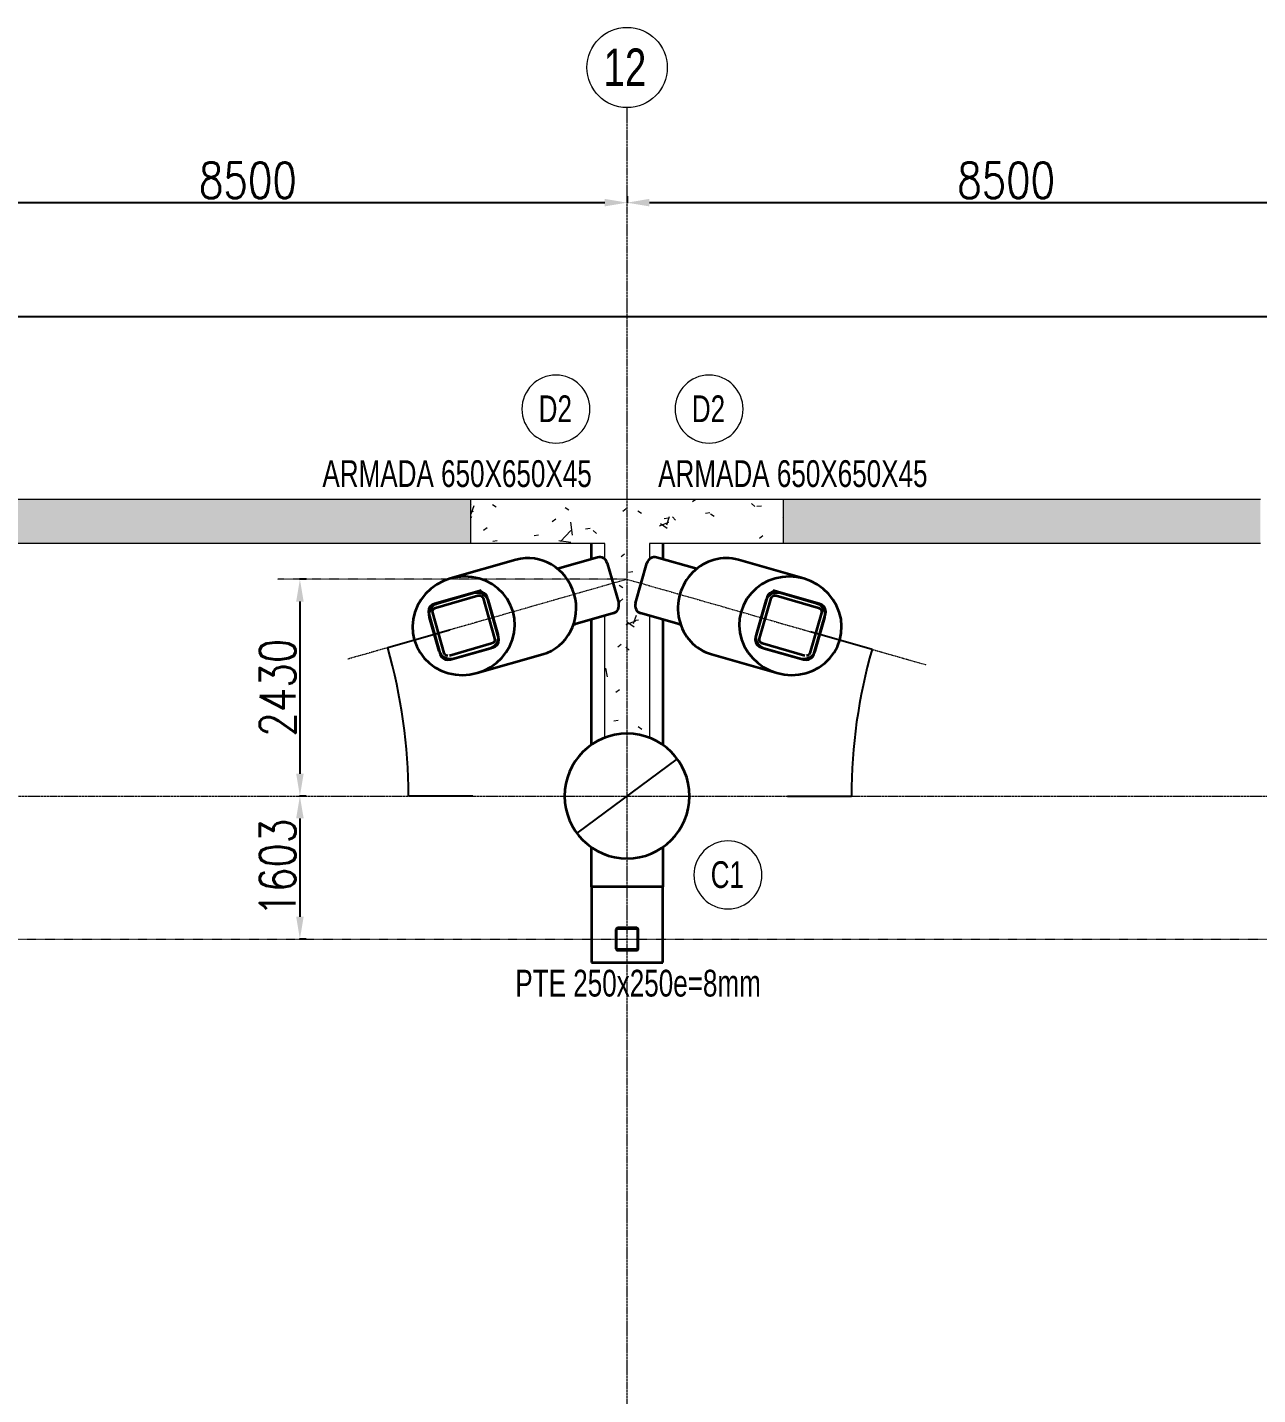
# Model space of a CAD drawing. Header units: metres. Extents: x -5444 to 112500, y -2287 to 89414.
# Drawn here: x 56957 to 70748, y 24238 to 39566 of the extents above; entities that cross this region are included whole.
import ezdxf

# ---------------------------------------------------------------- set-up
doc = ezdxf.new("R2010")
doc.units = ezdxf.units.M
doc.header["$LTSCALE"] = 10
doc.linetypes.add('Grid Line', pattern=[3.33375, 1.905, -0.47625, 0.47625, -0.47625])
doc.linetypes.add('Hidden 0_75', pattern=[0.225, 0.1125, -0.1125])
doc.layers.add('COTAS', color=8, linetype='Continuous')
for name, color, linetype, lineweight in [('E_CIMENTACION-1', 254, 'Continuous', 18), ('E_CIMENTACION-2', 253, 'Continuous', 18), ('E_COLUMNAS-1', 4, 'Continuous', 35), ('E_DETALLES-1', 7, 'Hidden 0_75', 9), ('E_DIM', 2, 'Continuous', 9), ('E_EJES', 8, 'Continuous', 9), ('E_EJES-1', 8, 'Grid Line', 9), ('E_MUROS-1', 10, 'Continuous', 18), ('E_MUROS-2', 253, 'Continuous', 18), ('E_TEXTO', 3, 'Continuous', 9)]:
    doc.layers.add(name, color=color, linetype=linetype, lineweight=lineweight)
doc.styles.add('Arial Narrow', font='', dxfattribs={"width": 0.85, "height": 0.3})
doc.styles.add('CNI_COTAS', font='romans.shx', dxfattribs={"width": 0.8})
doc.styles.add('Swis721 LtCn BT', font='swisscl.ttf', dxfattribs={"height": 0.42})
doc.styles.add('Yu Gothic UI Light', font='Yu Gothic UI Light.ttf', dxfattribs={"height": 0.225})
doc.styles.get('Arial Narrow').set_extended_font_data('Arial Narrow')
doc.dimstyles.new('1.5', dxfattribs={"dimscale": 0, "dimtxt": 400, "dimasz": 250, "dimexe": 4, "dimexo": 4, "dimgap": 50, "dimtad": 1, "dimdec": 0, "dimzin": 4, "dimdsep": 46, "dimtxsty": 'CNI_COTAS', "dimcen": 0, "dimclrd": 256, "dimclrt": 3, "dimadec": 0, "dimazin": 0, "dimtfac": 1, "dimtdec": 0, "dimtmove": 2, "dimatfit": 0, "dimfxl": 0.05, "dimtolj": 1, "dimtzin": 0, "dimarcsym": 0})
doc.dimstyles.new('CNI_COTAS_DIAMETRO_1', dxfattribs={"dimscale": 0.3048, "dimtxt": 0.235657, "dimasz": 0.984252, "dimexe": 1.181102, "dimexo": 0, "dimgap": 0.738189, "dimtad": 1, "dimjust": 3, "dimrnd": 0.01, "dimzin": 0, "dimdsep": 46, "dimtxsty": 'Yu Gothic UI Light', "dimblk1": 'OPEN30', "dimblk2": 'OPEN30', "dimsah": 1, "dimcen": 0.09, "dimdle": 0.492126, "dimazin": 0, "dimtfac": 1, "dimtdec": 4, "dimtix": 1, "dimtmove": 0, "dimatfit": 2, "dimfxl": 1, "dimtvp": 1, "dimtolj": 1, "dimtzin": 0, "dimarcsym": 2})
doc.dimstyles.new('CNI_COTAS_RADIAL', dxfattribs={"dimscale": 0.3048, "dimtxt": 0.235657, "dimasz": 0.984252, "dimexe": 1.181102, "dimexo": 0.738189, "dimgap": 0.492126, "dimtad": 1, "dimrnd": 0.01, "dimzin": 0, "dimdsep": 46, "dimtxsty": 'Yu Gothic UI Light', "dimblk1": 'OPEN30', "dimblk2": 'OPEN30', "dimsah": 1, "dimcen": 0.09, "dimdle": 0.246063, "dimazin": 0, "dimtfac": 1, "dimtdec": 4, "dimtix": 1, "dimtmove": 0, "dimatfit": 3, "dimfxl": 1, "dimtvp": 1, "dimtolj": 1, "dimtzin": 0, "dimarcsym": 2})

# ---------------------------------------------------------------- blocks, each defined once
blk = doc.blocks.new('EST_SCM_RECALCE_8 - EST_SCM_RECALCE_8-1579183-_0_00m_LOC COLUMNAS Y MUROS PISO 1')
at = {"layer": 'E_COLUMNAS-1'}
for p, q in [((-83.062, 168.768), (-83.062, 168.942)), ((-82.262, 168.942), (-82.262, 168.768)), ((-83.062, 166.685), (-83.062, 168.092)), ((-82.262, 168.092), (-82.262, 166.685)), ((-83.062, 165.095), (-83.062, 165.54)), ((-82.262, 165.54), (-82.262, 165.095)), ((-82.262, 165.095), (-83.062, 165.095)), ((-83.062, 165.095), (-83.062, 164.246)), ((-82.262, 164.246), (-82.262, 165.095)), ((-83.062, 164.246), (-82.262, 164.246))]:
    blk.add_line(p, q, dxfattribs=at)
blk = doc.blocks.new('EST_SCM_COLUMNA-METALICA-SECCION-CUADRADA - EST_SCM_COLUMNA-TUBULAR-CUADRADA_PTEØ_250x250e_8mm-3539288-_0_00m_LOC COLUMNAS Y MUROS PISO 1')
at = {"layer": 'E_COLUMNAS-1'}
for p, q in [((-0.125, 0.109), (-0.125, -0.109)), ((-0.117, -0.109), (-0.117, 0.109)), ((0.109, 0.125), (-0.109, 0.125)), ((-0.109, 0.117), (0.109, 0.117)), ((0.117, 0.109), (0.117, -0.109)), ((0.125, -0.109), (0.125, 0.109)), ((0.109, -0.117), (-0.109, -0.117)), ((-0.109, -0.125), (0.109, -0.125))]:
    blk.add_line(p, q, dxfattribs=at)
for centre, radius, start, end in [((-0.109, 0.109), 0.016, 90, 180), ((-0.109, 0.109), 0.008, 90, 180), ((0.109, 0.109), 0.016, 360, 90), ((0.109, 0.109), 0.008, 0, 90), ((-0.109, -0.109), 0.016, 180, 270), ((-0.109, -0.109), 0.008, 180, 270), ((0.109, -0.109), 0.016, 270, 360), ((0.109, -0.109), 0.008, 270, 360)]:
    blk.add_arc(centre, radius, start, end, dxfattribs=at)
blk = doc.blocks.new('EST_SCM_CAMISA_18 - EST_SCM_CAMISA_4-2887340-_0_00m_LOC COLUMNAS Y MUROS PISO 1')
at = {"layer": 'E_COLUMNAS-1'}
for p, q in [((-29.679, 168.6), (-30.414, 168.81)), ((-30.212, 167.975), (-30.104, 168.353)), ((-29.94, 168.44), (-29.543, 168.326)), ((-29.449, 168.166), (-29.558, 167.787)), ((-30.716, 167.752), (-29.982, 167.542)), ((-29.732, 167.705), (-30.129, 167.818))]:
    blk.add_line(p, q, dxfattribs=at)
at = {"layer": 'E_COLUMNAS-1', "flags": 128}
for points in [[(-29.679, 168.6), (-29.76, 168.617), (-29.842, 168.623), (-29.923, 168.618), (-30.003, 168.601), (-30.079, 168.574), (-30.15, 168.537), (-30.215, 168.49), (-30.272, 168.435), (-30.32, 168.372), (-30.357, 168.303), (-30.385, 168.229), (-30.401, 168.152), (-30.405, 168.074), (-30.397, 167.995), (-30.378, 167.918), (-30.348, 167.844), (-30.308, 167.775), (-30.257, 167.712), (-30.198, 167.656), (-30.132, 167.608), (-30.059, 167.57), (-29.982, 167.542)], [(-29.982, 167.542), (-29.901, 167.525), (-29.82, 167.519), (-29.738, 167.524), (-29.658, 167.54), (-29.582, 167.567), (-29.511, 167.605), (-29.446, 167.652), (-29.39, 167.707), (-29.342, 167.77), (-29.304, 167.839), (-29.277, 167.912), (-29.261, 167.989), (-29.257, 168.068), (-29.264, 168.146), (-29.283, 168.223), (-29.313, 168.297), (-29.354, 168.367), (-29.404, 168.43), (-29.463, 168.486), (-29.53, 168.534), (-29.602, 168.572), (-29.679, 168.6)], [(-30.104, 168.353), (-30.093, 168.38), (-30.076, 168.403), (-30.054, 168.422), (-30.028, 168.436), (-29.999, 168.443), (-29.969, 168.445), (-29.94, 168.44)], [(-29.543, 168.326), (-29.515, 168.315), (-29.491, 168.298), (-29.47, 168.276), (-29.455, 168.251), (-29.447, 168.223), (-29.445, 168.195), (-29.449, 168.166)], [(-30.129, 167.818), (-30.158, 167.833), (-30.183, 167.855), (-30.202, 167.881), (-30.213, 167.911), (-30.217, 167.943), (-30.212, 167.975)], [(-29.558, 167.787), (-29.569, 167.76), (-29.588, 167.735), (-29.611, 167.716), (-29.639, 167.703), (-29.67, 167.696), (-29.701, 167.697), (-29.732, 167.705)]]:
    blk.add_lwpolyline(points, dxfattribs=at)
at = {"layer": 'E_COLUMNAS-1'}
blk.add_ellipse((-30.565, 168.281), major_axis=(0.151, 0.529), ratio=0.954563, start_param=0, end_param=3.141593, dxfattribs=at)
blk = doc.blocks.new('EST_SCM_CAMISA_19 - EST_SCM_CAMISA_4-2887358-_0_00m_LOC COLUMNAS Y MUROS PISO 1')
at = {"layer": 'E_COLUMNAS-1'}
for p, q in [((-32.91, 168.81), (-33.645, 168.6)), ((-33.781, 168.326), (-33.384, 168.44)), ((-33.22, 168.353), (-33.112, 167.975)), ((-33.767, 167.787), (-33.875, 168.166)), ((-33.195, 167.818), (-33.592, 167.705)), ((-33.342, 167.542), (-32.608, 167.752))]:
    blk.add_line(p, q, dxfattribs=at)
at = {"layer": 'E_COLUMNAS-1', "flags": 128}
for points in [[(-33.342, 167.542), (-33.265, 167.57), (-33.192, 167.608), (-33.126, 167.656), (-33.067, 167.712), (-33.016, 167.775), (-32.976, 167.844), (-32.946, 167.918), (-32.927, 167.995), (-32.919, 168.074), (-32.924, 168.152), (-32.94, 168.229), (-32.967, 168.303), (-33.005, 168.372), (-33.052, 168.435), (-33.109, 168.49), (-33.174, 168.537), (-33.245, 168.574), (-33.321, 168.601), (-33.401, 168.618), (-33.483, 168.623), (-33.564, 168.617), (-33.645, 168.6)], [(-33.645, 168.6), (-33.722, 168.572), (-33.795, 168.534), (-33.861, 168.486), (-33.92, 168.43), (-33.971, 168.367), (-34.011, 168.297), (-34.041, 168.223), (-34.06, 168.146), (-34.068, 168.068), (-34.063, 167.989), (-34.048, 167.912), (-34.02, 167.839), (-33.982, 167.77), (-33.935, 167.707), (-33.878, 167.652), (-33.813, 167.605), (-33.742, 167.567), (-33.666, 167.54), (-33.586, 167.524), (-33.505, 167.519), (-33.423, 167.525), (-33.342, 167.542)], [(-33.875, 168.166), (-33.88, 168.195), (-33.877, 168.223), (-33.869, 168.251), (-33.854, 168.276), (-33.834, 168.298), (-33.809, 168.315), (-33.781, 168.326)], [(-33.384, 168.44), (-33.355, 168.445), (-33.325, 168.443), (-33.296, 168.436), (-33.27, 168.422), (-33.248, 168.403), (-33.231, 168.38), (-33.22, 168.353)], [(-33.112, 167.975), (-33.107, 167.943), (-33.111, 167.911), (-33.122, 167.881), (-33.141, 167.855), (-33.166, 167.833), (-33.195, 167.818)], [(-33.592, 167.705), (-33.623, 167.697), (-33.654, 167.696), (-33.685, 167.703), (-33.713, 167.716), (-33.737, 167.735), (-33.755, 167.76), (-33.767, 167.787)]]:
    blk.add_lwpolyline(points, dxfattribs=at)
at = {"layer": 'E_COLUMNAS-1'}
blk.add_ellipse((-32.759, 168.281), major_axis=(-0.151, 0.529), ratio=0.954563, start_param=3.141593, end_param=6.283185, dxfattribs=at)
blk = doc.blocks.new('Grid - CNI_NOMBRE EJES-372759-_0_00m_LOC COLUMNAS Y MUROS PISO 1')
at = {"layer": 'E_EJES'}
blk.add_circle((0, 0), 0.003, dxfattribs=at)
blk = doc.blocks.new('CNI_TAG COLUMNAS CONCRETO MARCA - CNI_COLUMNA CONCRETO-582370-_0_00m_LOC COLUMNAS Y MUROS PISO 1')
at = {"layer": 'E_TEXTO'}
for start, end in [(360, 180), (180, 360)]:
    blk.add_arc((0.00026, -0.00015), 0.00254, start, end, dxfattribs=at)
blk = doc.blocks.new('DIMBLOCK13-_0_00m_LOC COLUMNAS Y MUROS PISO 1')
at = {"layer": 'COTAS', "color": 0, "lineweight": -2, "transparency": 16777216}
for p, q in [((55179, 37672), (55179, 37597)), ((63679, 37672), (63679, 37597))]:
    blk.add_line(p, q, dxfattribs=at)
at = {"layer": 'COTAS', "lineweight": -2, "transparency": 16777216}
blk.add_line((55429, 37601), (63429, 37601), dxfattribs=at)
at = {"layer": 'COTAS', "transparency": 16777216}
for points in [[(55429, 37643), (55429, 37559), (55179, 37601)], [(63429, 37643), (63429, 37559), (63679, 37601)]]:
    blk.add_solid(points, dxfattribs=at)
at = {"layer": 'Defpoints', "color": 0, "transparency": 16777216}
for p in [(55179, 37676), (63679, 37676), (63679, 37601)]:
    blk.add_point(p, dxfattribs=at)
at = {"layer": 'COTAS', "color": 3, "transparency": 16777216, "insert": (59429, 37851), "char_height": 400, "width": 2.26, "attachment_point": 5, "style": 'CNI_COTAS'}
blk.add_mtext('\\A1;8500', dxfattribs=at)
blk = doc.blocks.new('DIMBLOCK14-_0_00m_LOC COLUMNAS Y MUROS PISO 1')
at = {"layer": 'COTAS', "color": 0, "lineweight": -2, "transparency": 16777216}
for p, q in [((63679, 37672), (63679, 37597)), ((72179, 37672), (72179, 37597))]:
    blk.add_line(p, q, dxfattribs=at)
at = {"layer": 'COTAS', "lineweight": -2, "transparency": 16777216}
blk.add_line((63929, 37601), (71929, 37601), dxfattribs=at)
at = {"layer": 'COTAS', "transparency": 16777216}
for points in [[(63929, 37643), (63929, 37559), (63679, 37601)], [(71929, 37643), (71929, 37559), (72179, 37601)]]:
    blk.add_solid(points, dxfattribs=at)
at = {"layer": 'Defpoints', "color": 0, "transparency": 16777216}
for p in [(63679, 37676), (72179, 37676), (72179, 37601)]:
    blk.add_point(p, dxfattribs=at)
at = {"layer": 'COTAS', "color": 3, "transparency": 16777216, "insert": (67929, 37851), "char_height": 400, "width": 2.26, "attachment_point": 5, "style": 'CNI_COTAS'}
blk.add_mtext('\\A1;8500', dxfattribs=at)
blk = doc.blocks.new('DIMBLOCK32-_0_00m_LOC COLUMNAS Y MUROS PISO 1')
at = {"layer": 'COTAS', "color": 0, "lineweight": -2, "transparency": 16777216}
for p, q in [((60083, 30949), (60008, 30949)), ((60083, 29346), (60008, 29346))]:
    blk.add_line(p, q, dxfattribs=at)
at = {"layer": 'COTAS', "lineweight": -2, "transparency": 16777216}
blk.add_line((60012, 30699), (60012, 29596), dxfattribs=at)
at = {"layer": 'COTAS', "transparency": 16777216}
for points in [[(59970, 30699), (60054, 30699), (60012, 30949)], [(59970, 29596), (60054, 29596), (60012, 29346)]]:
    blk.add_solid(points, dxfattribs=at)
at = {"layer": 'Defpoints', "color": 0, "transparency": 16777216}
for p in [(60087, 30949), (60012, 29346), (60087, 29346)]:
    blk.add_point(p, dxfattribs=at)
at = {"layer": 'COTAS', "color": 3, "transparency": 16777216, "insert": (59762, 30147), "char_height": 400, "width": 2.06, "attachment_point": 5, "rotation": 90, "style": 'CNI_COTAS'}
blk.add_mtext('\\A1;1603', dxfattribs=at)
blk = doc.blocks.new('_Open30')
at = {"color": 0, "linetype": 'ByBlock', "lineweight": -2}
for p, q in [((-1, 0), (0, 0)), ((0, 0), (-1, 0)), ((0, 0), (-1, 0))]:
    blk.add_line(p, q, dxfattribs=at)
blk = doc.blocks.new('DIMBLOCK48-_0_00m_LOC COLUMNAS Y MUROS PISO 1')
at = {"layer": 'Defpoints', "color": 0, "transparency": 16777216}
for p in [(64241, 31367), (63118, 30531)]:
    blk.add_point(p, dxfattribs=at)
at = {"layer": 'E_DIM', "color": 0, "lineweight": -2, "transparency": 16777216}
blk.add_line((64241, 31367), (63118, 30531), dxfattribs=at)
at = {"layer": 'E_DIM', "color": 0, "lineweight": -2, "transparency": 16777216, "xscale": 0.3, "yscale": 0.3, "zscale": 0.3}
for p, rotation in [((64241, 31367), 36.6585285901412), ((63118, 30531), 216.6585285901412)]:
    blk.add_blockref('_Open30', p, dxfattribs=dict(at, rotation=rotation))
at = {"layer": 'E_DIM', "color": 0, "transparency": 16777216, "insert": (63679, 30949), "char_height": 0.225, "width": 0.956, "attachment_point": 5, "rotation": 36.6585, "style": 'Yu Gothic UI Light'}
blk.add_mtext('\\A1;ø1400.00', dxfattribs=at)
blk = doc.blocks.new('DIMBLOCK107-_0_00m_LOC COLUMNAS Y MUROS PISO 1')
at = {"layer": 'Defpoints', "color": 0, "transparency": 16777216}
for p in [(61688, 32810), (61203, 31510), (55178, 30949), (61949, 30949)]:
    blk.add_point(p, dxfattribs=at)
at = {"layer": 'E_DIM', "color": 0, "lineweight": -2, "transparency": 16777216}
for p, q in [((61688, 32810), (60996, 32612)), ((61949, 30949), (61229, 30949))]:
    blk.add_line(p, q, dxfattribs=at)
blk.add_arc((55178, 30949), 6051, 0.0028, 15.9482, dxfattribs=at)
at = {"layer": 'E_DIM', "color": 0, "lineweight": -2, "transparency": 16777216, "xscale": 0.3, "yscale": 0.3, "zscale": 0.3}
for p, rotation in [((60996, 32612), 105.9495958679415), ((61229, 30949), 270.0014202436677)]:
    blk.add_blockref('_Open30', p, dxfattribs=dict(at, rotation=rotation))
at = {"layer": 'E_DIM', "color": 0, "transparency": 16777216, "insert": (61171, 31788), "char_height": 0.225, "width": 0.977, "attachment_point": 5, "rotation": 277.9755, "style": 'Yu Gothic UI Light'}
blk.add_mtext('\\A1;15.95°', dxfattribs=at)
blk = doc.blocks.new('DIMBLOCK108-_0_00m_LOC COLUMNAS Y MUROS PISO 1')
at = {"layer": 'Defpoints', "color": 0, "transparency": 16777216}
for p in [(65734, 32792), (66298, 32053), (65475, 30949), (72181, 30949)]:
    blk.add_point(p, dxfattribs=at)
at = {"layer": 'E_DIM', "color": 0, "lineweight": -2, "transparency": 16777216}
for p, q in [((65734, 32792), (66426, 32594)), ((65476, 30949), (66196, 30949))]:
    blk.add_line(p, q, dxfattribs=at)
blk.add_arc((72181, 30949), 5986, 164.0519, 179.9971, dxfattribs=at)
at = {"layer": 'E_DIM', "color": 0, "lineweight": -2, "transparency": 16777216, "xscale": 0.3, "yscale": 0.3, "zscale": 0.3}
for p, rotation in [((66426, 32594), 74.05041968819557), ((66195, 30949), 269.9985642001302)]:
    blk.add_blockref('_Open30', p, dxfattribs=dict(at, rotation=rotation))
at = {"layer": 'E_DIM', "color": 0, "transparency": 16777216, "insert": (66253, 31779), "char_height": 0.225, "width": 0.977, "attachment_point": 5, "rotation": 82.0245, "style": 'Yu Gothic UI Light'}
blk.add_mtext('\\A1;15.95°', dxfattribs=at)
blk = doc.blocks.new('DIMBLOCK109-_0_00m_LOC COLUMNAS Y MUROS PISO 1')
at = {"layer": 'COTAS', "color": 0, "lineweight": -2, "transparency": 16777216}
for p, q in [((60083, 33379), (60008, 33379)), ((60083, 30949), (60008, 30949))]:
    blk.add_line(p, q, dxfattribs=at)
at = {"layer": 'COTAS', "lineweight": -2, "transparency": 16777216}
blk.add_line((60012, 33129), (60012, 31199), dxfattribs=at)
at = {"layer": 'COTAS', "transparency": 16777216}
for points in [[(59970, 33129), (60054, 33129), (60012, 33379)], [(59970, 31199), (60054, 31199), (60012, 30949)]]:
    blk.add_solid(points, dxfattribs=at)
at = {"layer": 'Defpoints', "color": 0, "transparency": 16777216}
for p in [(60087, 33379), (60012, 30949), (60087, 30949)]:
    blk.add_point(p, dxfattribs=at)
at = {"layer": 'COTAS', "color": 3, "transparency": 16777216, "insert": (59762, 32164), "char_height": 400, "width": 2.28, "attachment_point": 5, "rotation": 90, "style": 'CNI_COTAS'}
blk.add_mtext('\\A1;2430', dxfattribs=at)
blk = doc.blocks.new('DIMBLOCK112-_0_00m_LOC COLUMNAS Y MUROS PISO 1')
at = {"layer": 'COTAS', "color": 0, "lineweight": -2, "transparency": 16777216}
for p, q in [((27929, 36395), (27929, 36320)), ((82429, 36395), (82429, 36320))]:
    blk.add_line(p, q, dxfattribs=at)
at = {"layer": 'COTAS', "lineweight": -2, "transparency": 16777216}
blk.add_line((28179, 36324), (82179, 36324), dxfattribs=at)
at = {"layer": 'COTAS', "transparency": 16777216}
for points in [[(28179, 36365), (28179, 36282), (27929, 36324)], [(82179, 36365), (82179, 36282), (82429, 36324)]]:
    blk.add_solid(points, dxfattribs=at)
at = {"layer": 'Defpoints', "color": 0, "transparency": 16777216}
for p in [(27929, 36399), (82429, 36399), (82429, 36324)]:
    blk.add_point(p, dxfattribs=at)
at = {"layer": 'COTAS', "color": 3, "transparency": 16777216, "insert": (55179, 36574), "char_height": 400, "width": 2.94, "attachment_point": 5, "style": 'CNI_COTAS'}
blk.add_mtext('\\A1;54500', dxfattribs=at)

msp = doc.modelspace()

# ---------------------------------------------------------------- hatches: boundary and pattern name
at = {"layer": 'E_CIMENTACION-1'}
h = msp.add_hatch(dxfattribs=at)
h.set_pattern_fill('FP_1', color=256, scale=1000, style=0, pattern_type=2)
h.set_pattern_definition([(50, (95341.5, -135213.6), (1092.9874, -96.024), [114, -1257]), (355, (95341.5, -135213.6), (-211.8535, 1146.828), [91, -1006]), (100.451, (95432.5, -135221.6), (882.091, 1050.433), [97, -1069]), (46.184, (95341.5, -134908.6), (1626.246, -252.121), [171, -1886]), (96.636, (95477.5, -134929.6), (1423.989, 1484.504), [146, -1603]), (351.184, (95341.5, -134908.6), (1424.305, 1484.244), [137, -1509]), (21, (95493.5, -134984.6), (909.395, -613.8754), [114, -1257]), (326, (95493.5, -134984.6), (370.702, 1105.747), [91, -1006]), (71.451, (95569.5, -135036.6), (1280.754, 491.083), [97, -1069]), (37.5, (95341.5, -135213.64), (19.0208, 507.4399), [50, -943, 50, -971, -1010]), (37.5, (95341.5, -135213.64), (19.0208, 507.4399), [-2015, 50, -959]), (7.5, (95341.5, -135213.64), (400.9215, 601.4765), [50, -532, 50, -920, -385]), (7.5, (95341.5, -135213.64), (400.9215, 601.4765), [-1553, 50, -335]), (327.5, (95001.5, -135213.64), (813.8092, -34.6925), [50, -331, 50, -1138, -1577]), (327.5, (95001.5, -135213.64), (813.8092, -34.6925), [-1570, 50, -1527]), (317.5, (94849.5, -135213.64), (888.673, 152.753), [50, -445, 50, -739, -1120]), (317.5, (94849.5, -135213.64), (888.673, 152.753), [-1285, 50, -1070])])
h.paths.add_polyline_path([(63429.4029, 31601.5634), (63498.2295, 31624.927), (63588.0345, 31642.7903), (63679.4029, 31648.7789), (63770.7712, 31642.7903), (63860.5762, 31624.927), (63929.4029, 31601.5634), (63929.4029, 32971.2402), (63831.4277, 32999.2496), (63807.1127, 33010.7823), (63787.5984, 33029.6567), (63774.795, 33054.0255), (63769.9557, 33081.5033), (63773.5543, 33109.4002), (63902.6901, 33561.3116), (63914.3743, 33586.897), (63929.4029, 33603.655), (63929.4029, 33778.7626), (65429.4029, 33778.7626), (65429.4029, 34278.7626), (61929.4029, 34278.7626), (61929.4029, 33778.7626), (63429.4029, 33778.7626), (63429.4029, 33603.655), (63444.4315, 33586.897), (63456.1157, 33561.3116), (63585.2514, 33109.4002), (63588.85, 33081.5033), (63584.0108, 33054.0255), (63571.2073, 33029.6567), (63551.693, 33010.7823), (63527.3781, 32999.2496), (63429.4029, 32970.7594), (63429.4029, 31611.2365)])
at = {"layer": 'E_MUROS-1'}
h = msp.add_hatch(color=256, dxfattribs=at)
h.paths.add_polyline_path([(78929.4029, 33778.7626), (78929.4029, 34278.7626), (73579.5526, 34278.7626), (73579.5526, 33778.7626), (78210.0423, 33778.7626)])
h.paths.add_polyline_path([(70779.5526, 33778.7626), (70779.5526, 34278.7626), (65429.4029, 34278.7626), (65429.4029, 33778.7626), (68010.1756, 33778.7626)])
h.paths.add_polyline_path([(61929.4029, 33778.7626), (61929.4029, 34278.7626), (56579.5526, 34278.7626), (56579.5526, 33778.7626), (61210.2645, 33778.7626)])
h.paths.add_polyline_path([(53779.5526, 33778.7626), (53779.5526, 34278.7626), (48429.4029, 34278.7626), (48429.4029, 33778.7626), (51010.3979, 33778.7626)])
h.paths.add_polyline_path([(44929.4029, 33778.7626), (44929.4029, 34278.7626), (39579.5526, 34278.7626), (39579.5526, 33778.7626), (44210.4868, 33778.7626)])
h.paths.add_polyline_path([(36779.5526, 33778.7626), (36779.5526, 34278.7626), (31429.4029, 34278.7626), (31429.4029, 33778.7626), (34010.6201, 33778.7626)])

# ---------------------------------------------------------------- linework, layer by layer
at = {"layer": 'E_CIMENTACION-2'}
for p, q in [((61929.4029, 34278.7626), (65429.4029, 34278.7626)), ((61929.4029, 33778.7626), (61929.4029, 34278.7626)), ((65429.4029, 34278.7626), (65429.4029, 33778.7626)), ((63429.4029, 33778.7626), (61929.4029, 33778.7626)), ((63429.4029, 33603.655), (63429.4029, 33778.7626)), ((65429.4029, 33778.7626), (63929.4029, 33778.7626)), ((63929.4029, 33778.7626), (63929.4029, 33603.655)), ((63429.4029, 31601.5634), (63429.4029, 32971.7224)), ((63929.4029, 32971.7224), (63929.4029, 31601.5634))]:
    msp.add_line(p, q, dxfattribs=at)
at = {"layer": 'E_COLUMNAS-1'}
for p, q in [((63348.8913, 33624.2635), (62898.2662, 33496.0876)), ((64460.5395, 33496.0876), (64009.9145, 33624.2635)), ((63456.1157, 33561.3116), (63585.2514, 33109.4002)), ((63773.5543, 33109.4002), (63902.6901, 33561.3116)), ((61994.8298, 33239.1138), (61521.4073, 33103.8312)), ((61533.7765, 33060.5645), (62007.199, 33195.8471)), ((62043.1223, 33252.8502), (61994.9456, 33239.1468)), ((62064.8959, 33165.5331), (62194.0852, 32713.6369)), ((62239.4128, 32726.5895), (62110.2236, 33178.4857)), ((65248.5822, 33178.4857), (65119.3929, 32726.5895)), ((65164.7206, 32713.6369), (65293.9099, 33165.5331)), ((65363.8601, 33239.1468), (65315.6835, 33252.8502)), ((65351.6067, 33195.8471), (65825.0292, 33060.5645)), ((65837.3984, 33103.8312), (65363.9759, 33239.1138)), ((61455.4903, 32991.3927), (61584.6796, 32539.4965)), ((61630.0073, 32552.4491), (61500.818, 33004.3453)), ((63527.3781, 32999.2496), (63096.0148, 32875.9304)), ((64262.7909, 32875.9304), (63831.4277, 32999.2496)), ((65857.9877, 33004.3453), (65728.7984, 32552.4491)), ((65774.1261, 32539.4965), (65903.3154, 32991.3927)), ((63077.4874, 32870.6603), (63095.9096, 32875.9004)), ((64262.8961, 32875.9004), (64281.3184, 32870.6603)), ((62161.1267, 32657.4176), (61687.7042, 32522.135)), ((65671.1016, 32522.135), (65197.6791, 32657.4176)), ((61699.9576, 32478.8354), (62152.0554, 32607.4302)), ((61700.0734, 32478.8684), (62173.4959, 32614.151)), ((65185.3099, 32614.151), (65658.7324, 32478.8684)), ((65206.7504, 32607.4302), (65658.8482, 32478.8354))]:
    msp.add_line(p, q, dxfattribs=at)
at = {"layer": 'E_COLUMNAS-1', "flags": 128}
for points in [[(62110.2236, 33178.4857), (62098.142, 33203.958), (62078.3691, 33224.4012), (62052.8403, 33237.8141), (62024.0547, 33242.8837), (61994.8298, 33239.1138)], [(62007.199, 33195.8471), (62025.4867, 33197.5104), (62042.8734, 33192.3335), (62056.712, 33181.1046), (62064.8959, 33165.5331)], [(65363.9759, 33239.1138), (65334.7511, 33242.8837), (65305.9654, 33237.8141), (65280.4367, 33224.4012), (65260.6637, 33203.958), (65248.5822, 33178.4857)], [(65293.9099, 33165.5331), (65302.0937, 33181.1046), (65315.9324, 33192.3335), (65333.319, 33197.5104), (65351.6067, 33195.8471)], [(61521.4073, 33103.8312), (61494.6041, 33091.5908), (61472.8461, 33072.0781), (61458.2631, 33047.2032), (61452.2828, 33019.4009), (61455.4903, 32991.3927)], [(61500.818, 33004.3453), (61499.5349, 33021.8887), (61505.3479, 33038.7332), (61517.3719, 33052.3143), (61533.7765, 33060.5645)], [(65825.0292, 33060.5645), (65841.4338, 33052.3143), (65853.4579, 33038.7332), (65859.2708, 33021.8887), (65857.9877, 33004.3453)], [(65903.3154, 32991.3927), (65906.523, 33019.4009), (65900.5426, 33047.2032), (65885.9597, 33072.0781), (65864.2017, 33091.5908), (65837.3984, 33103.8312)], [(62194.0852, 32713.6369), (62195.3683, 32696.0935), (62189.5553, 32679.249), (62177.5313, 32665.6679), (62161.1267, 32657.4176)], [(62173.4959, 32614.151), (62200.2991, 32626.3914), (62222.0571, 32645.9041), (62236.6401, 32670.779), (62242.6204, 32698.5813), (62239.4128, 32726.5895)], [(65119.3929, 32726.5895), (65116.1853, 32698.5813), (65122.1657, 32670.779), (65136.7486, 32645.9041), (65158.5066, 32626.3914), (65185.3099, 32614.151)], [(65197.6791, 32657.4176), (65181.2745, 32665.6679), (65169.2504, 32679.249), (65163.4375, 32696.0935), (65164.7206, 32713.6369)], [(61584.6796, 32539.4965), (61596.7612, 32514.0241), (61616.5341, 32493.581), (61642.0629, 32480.1681), (61670.8485, 32475.0985), (61700.0734, 32478.8684)], [(61669.4165, 32520.4718), (61652.0298, 32525.6487), (61638.1912, 32536.8776), (61630.0073, 32552.4491)], [(65658.7324, 32478.8684), (65687.9572, 32475.0985), (65716.7429, 32480.1681), (65742.2716, 32493.581), (65762.0446, 32514.0241), (65774.1261, 32539.4965)], [(65728.7984, 32552.4491), (65720.6146, 32536.8776), (65706.7759, 32525.6487), (65689.3893, 32520.4718)]]:
    msp.add_lwpolyline(points, dxfattribs=at)
at = {"layer": 'E_COLUMNAS-1'}
for start, end in [(0, 180), (180, 360)]:
    msp.add_arc((63679.4029, 30948.7789), 700, start, end, dxfattribs=at)
for centre, major_axis, start_param, end_param in [((63373.5142, 33537.6973), (-24.6229, 86.5662), 4.7136622624, 6.2844585892), ((63985.2915, 33537.6973), (24.6229, 86.5662), 6.2819120252, 7.852708352), ((63502.6499, 33085.7859), (-24.6229, 86.5662), 3.1428659356, 4.7136622624), ((63856.1558, 33085.7859), (24.6229, 86.5662), 1.5695230448, 3.1403193716)]:
    msp.add_ellipse(centre, major_axis=major_axis, ratio=0.9545626407, start_param=start_param, end_param=end_param, dxfattribs=at)
at = {"layer": 'E_DETALLES-1'}
for p, q in [((63679.4029, 33378.7789), (59761.4029, 33378.7789)), ((63679.4029, 33378.7789), (60550.6916, 32484.5294)), ((63679.4029, 33378.7789), (67036.9504, 32419.1233)), ((36332.8029, 29345.6634), (97831.8029, 29345.6634))]:
    msp.add_line(p, q, dxfattribs=at)
at = {"layer": 'E_EJES-1'}
for p, q in [((63679.4029, -1101.314), (63679.4029, 38666.2144)), ((-3637.6038, 30948.7789), (105501.3014, 30948.7789))]:
    msp.add_line(p, q, dxfattribs=at)
at = {"layer": 'E_MUROS-2'}
for p, q in [((56579.5526, 34278.7626), (61929.4029, 34278.7626)), ((65429.4029, 34278.7626), (70779.5526, 34278.7626)), ((61929.4029, 33778.7626), (56579.5526, 33778.7626)), ((70779.5526, 33778.7626), (65429.4029, 33778.7626))]:
    msp.add_line(p, q, dxfattribs=at)

# ---------------------------------------------------------------- block references
at = {"layer": 'E_COLUMNAS-1', "xscale": 1000, "yscale": 1000, "zscale": 1000}
for name, p in [('EST_SCM_RECALCE_8 - EST_SCM_RECALCE_8-1579183-_0_00m_LOC COLUMNAS Y MUROS PISO 1', (146341.5002, -135163.6575)), ('EST_SCM_CAMISA_19 - EST_SCM_CAMISA_4-2887358-_0_00m_LOC COLUMNAS Y MUROS PISO 1', (95341.5002, -135213.6412)), ('EST_SCM_CAMISA_18 - EST_SCM_CAMISA_4-2887340-_0_00m_LOC COLUMNAS Y MUROS PISO 1', (95341.5002, -135213.6412)), ('EST_SCM_COLUMNA-METALICA-SECCION-CUADRADA - EST_SCM_COLUMNA-TUBULAR-CUADRADA_PTEØ_250x250e_8mm-3539288-_0_00m_LOC COLUMNAS Y MUROS PISO 1', (63679.4029, 29345.6634))]:
    msp.add_blockref(name, p, dxfattribs=at)
at = {"layer": 'E_EJES', "xscale": 149999.9999999999, "yscale": 149999.9999999999, "zscale": 149999.9999999999}
msp.add_blockref('Grid - CNI_NOMBRE EJES-372759-_0_00m_LOC COLUMNAS Y MUROS PISO 1', (63679.4029, 39116.2144), dxfattribs=at)
at = {"layer": 'E_TEXTO', "xscale": 149999.9999999999, "yscale": 149999.9999999999, "zscale": 149999.9999999999}
for p in [(62842.4912, 35309.1067), (64559.5953, 35309.1067), (64771.1581, 30086.8668)]:
    msp.add_blockref('CNI_TAG COLUMNAS CONCRETO MARCA - CNI_COLUMNA CONCRETO-582370-_0_00m_LOC COLUMNAS Y MUROS PISO 1', p, dxfattribs=at)

# ---------------------------------------------------------------- texts
at = {"layer": 'E_EJES', "insert": (63415.9698, 39328.8139), "char_height": 420, "width": 625.31625, "attachment_point": 1, "style": 'Swis721 LtCn BT'}
msp.add_mtext('12', dxfattribs=at)
at = {"layer": 'E_TEXTO', "char_height": 300, "attachment_point": 1, "style": 'Arial Narrow'}
for s, insert, width in [('D2', (62688.2754, 35440.318), 459.968203), ('D2', (64405.3794, 35440.318), 459.968203), ('ARMADA 650X650X45', (60264.1809, 34713.5837), 3771.739266), ('ARMADA 650X650X45', (64027.8227, 34713.5837), 3771.739266), ('C1', (64616.9423, 30218.0782), 459.968203), ('PTE 250x250e=8mm', (62426.7104, 29001.36), 3444.650766)]:
    msp.add_mtext(s, dxfattribs=dict(at, insert=insert, width=width))

# ---------------------------------------------------------------- dimensions: what is measured, and where the dimension line sits
at = {"layer": 'COTAS'}
for base, p1, p2, picture, middle in [((63679.4029, 37600.9156), (55179.4029, 37675.9156), (63679.4029, 37675.9156), 'DIMBLOCK13-_0_00m_LOC COLUMNAS Y MUROS PISO 1', (59429.4029, 37850.9156)), ((72179.4029, 37600.9156), (63679.4029, 37675.9156), (72179.4029, 37675.9156), 'DIMBLOCK14-_0_00m_LOC COLUMNAS Y MUROS PISO 1', (67929.4029, 37850.9156)), ((82429.4029, 36323.617), (27929.4029, 36398.617), (82429.4029, 36398.617), 'DIMBLOCK112-_0_00m_LOC COLUMNAS Y MUROS PISO 1', (55179.4029, 36573.617))]:
    dim = msp.add_linear_dim(base=base, p1=p1, p2=p2, dimstyle='1.5', override={"dimscale": 1}, dxfattribs=at)
    dim.commit()
    dim.dimension.update_dxf_attribs({"geometry": picture, "text_midpoint": middle})
for base, p1, p2, picture, middle in [((60012.0552, 30948.7789), (60087.0552, 33378.7789), (60087.0552, 30948.7789), 'DIMBLOCK109-_0_00m_LOC COLUMNAS Y MUROS PISO 1', (59762.0552, 32163.7789)), ((60012.0552, 29345.6634), (60087.0552, 30948.7789), (60087.0552, 29345.6634), 'DIMBLOCK32-_0_00m_LOC COLUMNAS Y MUROS PISO 1', (59762.0552, 30147.2211))]:
    dim = msp.add_linear_dim(base=base, p1=p1, p2=p2, angle=90, dimstyle='1.5', override={"dimscale": 1}, dxfattribs=at)
    dim.commit()
    dim.dimension.update_dxf_attribs({"geometry": picture, "text_midpoint": middle})
at = {"layer": 'E_DIM'}
for base, center, p1, p2, override, picture, middle in [((61202.8553, 31509.5324), (55177.5601, 30948.7789), (61948.8928, 30948.7789), (61688.1761, 32809.6457), {"dimpost": '<>', "dimfxl": 1.879042}, 'DIMBLOCK107-_0_00m_LOC COLUMNAS Y MUROS PISO 1', (61170.6255, 31788.437)), ((66298.276, 32053.3616), (72181.2457, 30948.7789), (65733.6685, 32791.6279), (65475.4763, 30948.7789), {"dimpost": '<>', "dimfxl": 1.860848}, 'DIMBLOCK108-_0_00m_LOC COLUMNAS Y MUROS PISO 1', (66253.1094, 31779.3401))]:
    dim = msp.add_angular_dim_3p(base=base, center=center, p1=p1, p2=p2, dimstyle='CNI_COTAS_RADIAL', override=override, dxfattribs=at)
    dim.commit()
    dim.dimension.update_dxf_attribs({"geometry": picture, "text_midpoint": middle})
dim = msp.add_diameter_dim_2p(p1=(64240.9485, 31366.7101), p2=(63117.8573, 30530.8476), dimstyle='CNI_COTAS_DIAMETRO_1', override={"dimpost": 'ø<>'}, dxfattribs=at)
dim.commit()
dim.dimension.update_dxf_attribs({"geometry": 'DIMBLOCK48-_0_00m_LOC COLUMNAS Y MUROS PISO 1', "text_midpoint": (63679.1954, 30949.0577)})

doc.saveas('drawing.dxf')
